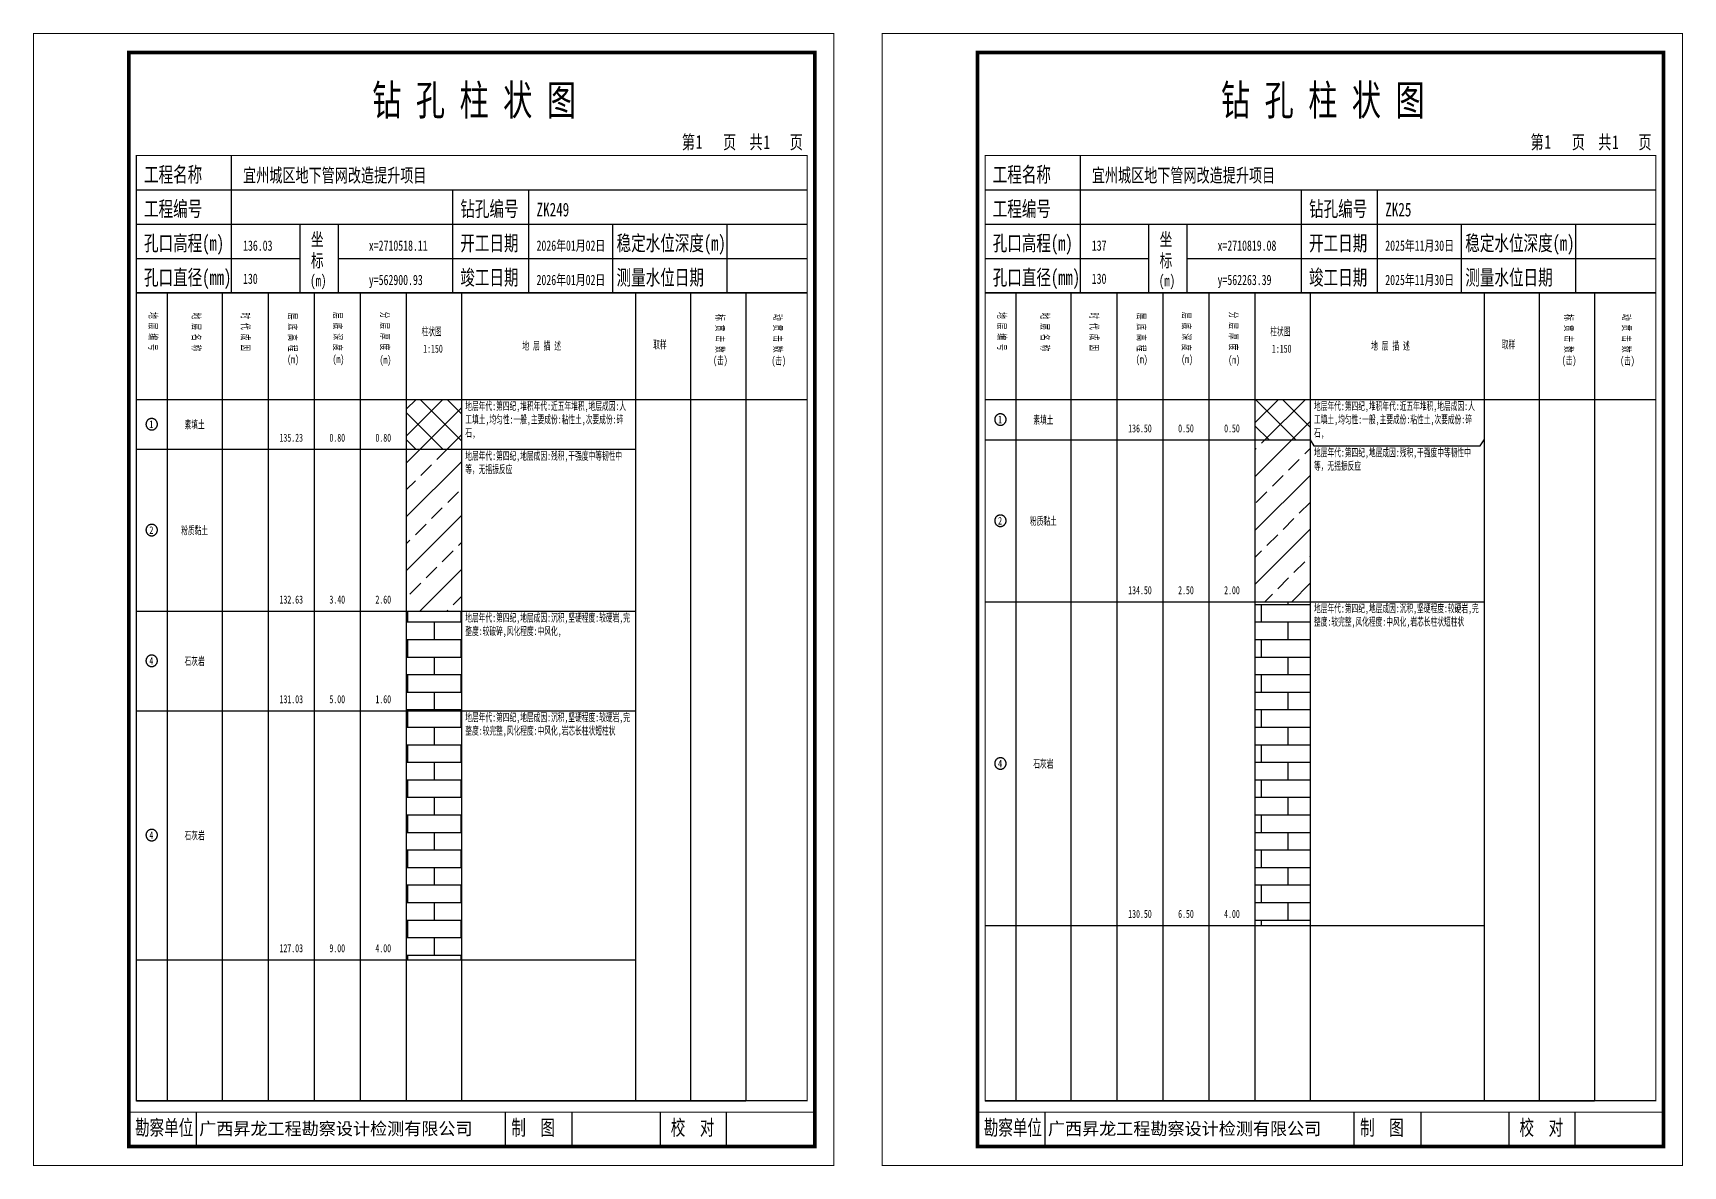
# Model space of a CAD drawing. Header units: millimetres. Extents: x 0 to 2711117, y 0 to 567555.
# Drawn here: x 53444.6 to 53877.6, y -0.1 to 297.1 of the extents above; entities that cross this region are included whole.
import ezdxf
from ezdxf.enums import TextEntityAlignment as Align

# ---------------------------------------------------------------- set-up
doc = ezdxf.new("R2010")
doc.units = ezdxf.units.MM
doc.layers.add('GICAD_POU_TEXTS', color=7, linetype='Continuous')
doc.layers.add('勘察点图例', color=7, linetype='Continuous')
doc.styles.add('HEAD_FONT', font='simfang.ttf', dxfattribs={"width": 0.6})
doc.styles.add('HEAD_FONT2', font='simfang.ttf', dxfattribs={"width": 0.6})
doc.styles.add('HT', font='simhei.ttf')
doc.styles.add('LZ_FONT', font='simfang.ttf', dxfattribs={"width": 0.7, "height": 8})
doc.styles.add('成果图图块', font='simfang.ttf', dxfattribs={"height": 2.5})
doc.styles.add('成果图表体', font='simfang.ttf', dxfattribs={"width": 0.6, "height": 2.1})
pattern_1 = [(45, (0, 0), (-3.5355339, 3.5355339), []), (135, (0, 0), (-3.5355339, -3.5355339), [])]
pattern_2 = [(45, (0, 0), (-7.0710678, 7.0710678), []), (45, (7.071, 0), (-7.0710678, 7.0710678), [4, -2])]
pattern_3 = [(0, (0, 0), (0, 4.6), []), (90, (0, 0), (-7, 4.6), [4.6, -4.6])]

# ---------------------------------------------------------------- blocks, each defined once
blk = doc.blocks.new('ZK249')
for p, q in [((52, 229), (52, 265)), ((27, 256), (203, 256)), ((110, 229), (110, 256)), ((130, 229), (130, 256)), ((27, 247), (203, 247)), ((70, 229), (70, 247)), ((80, 229), (80, 247)), ((152, 229), (152, 247)), ((182, 229), (182, 247)), ((27, 238), (70, 238)), ((80, 238), (203, 238)), ((27, 229), (35.05, 229)), ((35.05, 229), (35.05, 17)), ((35.05, 229), (49.53, 229)), ((49.53, 229), (49.53, 17)), ((49.53, 229), (61.6, 229)), ((61.6, 229), (61.6, 17)), ((61.6, 229), (73.68, 229)), ((73.68, 229), (73.68, 17)), ((73.68, 229), (85.75, 229)), ((85.75, 229), (85.75, 17)), ((85.75, 229), (97.82, 229)), ((97.82, 229), (97.82, 17)), ((97.82, 229), (112.3, 229)), ((112.3, 229), (112.3, 17)), ((112.3, 229), (157.93, 229)), ((157.93, 229), (157.93, 17)), ((157.93, 229), (172.42, 229)), ((172.42, 229), (172.42, 17)), ((172.42, 229), (186.9, 229)), ((186.9, 229), (186.9, 17)), ((186.9, 229), (203, 229)), ((27, 201), (203, 201)), ((27, 17), (35.05, 17)), ((35.05, 17), (49.53, 17)), ((42.74, 4.95), (42.74, 13.95)), ((42.74, 4.95), (42.74, 13.95)), ((49.53, 17), (61.6, 17)), ((61.6, 17), (73.68, 17)), ((73.68, 17), (85.75, 17)), ((85.75, 17), (97.82, 17)), ((97.82, 17), (112.3, 17)), ((112.3, 17), (157.93, 17)), ((123.83, 4.95), (123.83, 13.95)), ((141.38, 4.95), (141.38, 13.95)), ((157.93, 17), (172.42, 17)), ((164.48, 4.95), (164.48, 13.95)), ((172.42, 17), (186.9, 17)), ((181.84, 4.95), (181.84, 13.95)), ((181.84, 4.95), (181.84, 13.95))]:
    blk.add_line(p, q)
for points, const_width in [([(0, 0), (210, 0), (210, 297), (0, 297)], 0.25), ([(25, 5), (205, 5), (205, 292), (25, 292)], 1), ([(27, 265), (203, 265), (203, 17), (27, 17)], 0.3)]:
    blk.add_lwpolyline(points, close=True, dxfattribs=dict(const_width=const_width))
at = {"const_width": 0.3}
for points in [[(27, 229), (203, 229)], [(25, 14), (205, 14)]]:
    blk.add_lwpolyline(points, dxfattribs=at)
at = {"style": 'LZ_FONT', "width": 0.7}
for s, height, p in [('钻 孔 柱 状 图', 8, (88.9, 275.54)), ('第', 3.6, (170.12, 266.7)), ('1', 3.6, (173.78, 266.75)), ('页', 3.6, (180.96, 266.7)), ('共', 3.6, (187.88, 266.7)), ('1', 3.6, (191.54, 266.7)), ('页', 3.6, (198.44, 266.7)), ('工程名称', 4, (29, 258)), ('宜州城区地下管网改造提升项目', 3.6, (55, 258)), ('工程编号', 4, (29, 249)), ('钻孔编号', 4, (112, 249)), ('ZK249', 3.6, (132, 249)), ('孔口高程(m)', 4, (29, 240)), ('136.03', 2.7, (55, 240)), ('坐', 3.5, (72.79, 241.24)), ('x=2710518.11', 2.7, (88, 240)), ('开工日期', 4, (112, 240)), ('2026年01月02日', 2.7, (132, 240)), ('稳定水位深度(m)', 4, (153, 240)), ('标', 3.5, (72.79, 235.7)), ('孔口直径(mm)', 4, (29, 231)), ('130', 2.7, (54.98, 231.31)), ('(m) ', 3, (72.59, 230.65)), ('竣工日期', 4, (112, 231)), ('2026年01月02日', 2.7, (132, 231)), ('测量水位日期', 4, (153, 231)), ('y=562900.93', 2.7, (88, 231)), ('勘察单位', 4, (26.65, 7.95)), ('制  图', 4, (125.4, 7.95)), ('校  对', 4, (167.22, 7.95))]:
    blk.add_text(s, height=height, dxfattribs=at).set_placement(p)
at = {"style": 'HT'}
blk.add_text('广西昇龙工程勘察设计检测有限公司', height=3.2865, dxfattribs=at).set_placement((43.48, 8.02))
at = {"char_height": 2.1, "width": 22.806, "attachment_point": 1, "rotation": 270, "style": 'HEAD_FONT'}
for s, insert in [('地 层 编 号', (32.46, 223.92)), ('地 层 名 称', (43.79, 223.76)), ('时 代 成 因', (56.67, 223.83)), ('层 底 高 程', (69.07, 223.71)), ('层 底 深 度', (80.9, 223.91)), ('分 层 厚 度', (93.26, 224.01)), ('标 贯 击 数', (181.21, 223.37)), ('动 贯 击 数', (196.38, 223.43))]:
    blk.add_mtext(s, dxfattribs=dict(at, insert=insert))
at = {"char_height": 2.1, "attachment_point": 1}
for s, insert, width, style in [('柱状图', (101.82, 219.87), 7.855, 'HEAD_FONT2'), ('取样', (162.58, 216.44), 7.855, 'HEAD_FONT2'), ('(m)', (66.58, 212.56), 4.7944, 'HEAD_FONT'), ('(m)', (78.47, 212.61), 4.7944, 'HEAD_FONT'), ('(m)', (90.81, 212.43), 4.7944, 'HEAD_FONT'), ('1:150', (102.26, 215.36), 6.9223, 'HEAD_FONT2'), ('地 层 描 述', (128.29, 216.11), 22.0781, 'HEAD_FONT2'), ('(击)', (178.33, 212.31), 7.855, 'HEAD_FONT2'), ('(击)', (193.64, 212.22), 7.855, 'HEAD_FONT2')]:
    blk.add_mtext(s, dxfattribs=dict(at, insert=insert, width=width, style=style))
blk = doc.blocks.new('ZK249_0')
at = {"color": 7}
blk.add_polyline3d([(-1.5, 0.02, 0), (-1.5, -0.06, 0), (-1.49, -0.13, 0), (-1.48, -0.2, 0), (-1.47, -0.28, 0), (-1.46, -0.35, 0), (-1.44, -0.42, 0), (-1.41, -0.49, 0), (-1.39, -0.56, 0), (-1.36, -0.63, 0), (-1.32, -0.69, 0), (-1.29, -0.76, 0), (-1.25, -0.82, 0), (-1.2, -0.88, 0), (-1.16, -0.94, 0), (-1.11, -0.99, 0), (-1.06, -1.04, 0), (-1.01, -1.1, 0), (-0.95, -1.14, 0), (-0.89, -1.19, 0), (-0.83, -1.23, 0), (-0.77, -1.27, 0), (-0.71, -1.31, 0), (-0.64, -1.34, 0), (-0.57, -1.37, 0), (-0.51, -1.4, 0), (-0.44, -1.42, 0), (-0.36, -1.44, 0), (-0.29, -1.46, 0), (-0.22, -1.47, 0), (-0.15, -1.48, 0), (-0.07, -1.48, 0), (0, -1.48, 0), (0.07, -1.48, 0), (0.15, -1.48, 0), (0.22, -1.47, 0), (0.29, -1.46, 0), (0.36, -1.44, 0), (0.44, -1.42, 0), (0.51, -1.4, 0), (0.57, -1.37, 0), (0.64, -1.34, 0), (0.71, -1.31, 0), (0.77, -1.27, 0), (0.83, -1.23, 0), (0.89, -1.19, 0), (0.95, -1.14, 0), (1.01, -1.1, 0), (1.06, -1.04, 0), (1.11, -0.99, 0), (1.16, -0.94, 0), (1.2, -0.88, 0), (1.25, -0.82, 0), (1.29, -0.76, 0), (1.32, -0.69, 0), (1.36, -0.63, 0), (1.39, -0.56, 0), (1.41, -0.49, 0), (1.44, -0.42, 0), (1.46, -0.35, 0), (1.47, -0.28, 0), (1.48, -0.2, 0), (1.49, -0.13, 0), (1.5, -0.06, 0), (1.5, 0.02, 0), (1.5, 0.09, 0), (1.49, 0.16, 0), (1.48, 0.24, 0), (1.47, 0.31, 0), (1.46, 0.38, 0), (1.44, 0.45, 0), (1.41, 0.52, 0), (1.39, 0.59, 0), (1.36, 0.66, 0), (1.32, 0.72, 0), (1.29, 0.79, 0), (1.25, 0.85, 0), (1.2, 0.91, 0), (1.16, 0.97, 0), (1.11, 1.02, 0), (1.06, 1.08, 0), (1.01, 1.13, 0), (0.95, 1.18, 0), (0.89, 1.22, 0), (0.83, 1.26, 0), (0.77, 1.3, 0), (0.71, 1.34, 0), (0.64, 1.37, 0), (0.57, 1.4, 0), (0.51, 1.43, 0), (0.44, 1.45, 0), (0.36, 1.47, 0), (0.29, 1.49, 0), (0.22, 1.5, 0), (0.15, 1.51, 0), (0.07, 1.51, 0), (0, 1.52, 0), (-0.07, 1.51, 0), (-0.15, 1.51, 0), (-0.22, 1.5, 0), (-0.29, 1.49, 0), (-0.36, 1.47, 0), (-0.44, 1.45, 0), (-0.51, 1.43, 0), (-0.57, 1.4, 0), (-0.64, 1.37, 0), (-0.71, 1.34, 0), (-0.77, 1.3, 0), (-0.83, 1.26, 0), (-0.89, 1.22, 0), (-0.95, 1.18, 0), (-1.01, 1.13, 0), (-1.06, 1.08, 0), (-1.11, 1.02, 0), (-1.16, 0.97, 0), (-1.2, 0.91, 0), (-1.25, 0.85, 0), (-1.29, 0.79, 0), (-1.32, 0.72, 0), (-1.36, 0.66, 0), (-1.39, 0.59, 0), (-1.41, 0.52, 0), (-1.44, 0.45, 0), (-1.46, 0.38, 0), (-1.47, 0.31, 0), (-1.48, 0.24, 0), (-1.49, 0.16, 0), (-1.5, 0.09, 0), (-1.5, 0.02, 0)], dxfattribs=at)
at = {"layer": 'GICAD_POU_TEXTS', "color": 7, "style": '成果图图块', "width": 0.7}
blk.add_text('1', height=2, dxfattribs=at).set_placement((-0.09, -0.99), align=Align.CENTER)
blk = doc.blocks.new('ZK249_1')
at = {"color": 7}
blk.add_polyline3d([(-1.5, 0.02, 0), (-1.5, -0.06, 0), (-1.49, -0.13, 0), (-1.48, -0.2, 0), (-1.47, -0.28, 0), (-1.46, -0.35, 0), (-1.44, -0.42, 0), (-1.41, -0.49, 0), (-1.39, -0.56, 0), (-1.36, -0.63, 0), (-1.32, -0.69, 0), (-1.29, -0.76, 0), (-1.25, -0.82, 0), (-1.2, -0.88, 0), (-1.16, -0.94, 0), (-1.11, -0.99, 0), (-1.06, -1.04, 0), (-1.01, -1.1, 0), (-0.95, -1.14, 0), (-0.89, -1.19, 0), (-0.83, -1.23, 0), (-0.77, -1.27, 0), (-0.71, -1.31, 0), (-0.64, -1.34, 0), (-0.57, -1.37, 0), (-0.51, -1.4, 0), (-0.44, -1.42, 0), (-0.36, -1.44, 0), (-0.29, -1.46, 0), (-0.22, -1.47, 0), (-0.15, -1.48, 0), (-0.07, -1.48, 0), (0, -1.48, 0), (0.07, -1.48, 0), (0.15, -1.48, 0), (0.22, -1.47, 0), (0.29, -1.46, 0), (0.36, -1.44, 0), (0.44, -1.42, 0), (0.51, -1.4, 0), (0.57, -1.37, 0), (0.64, -1.34, 0), (0.71, -1.31, 0), (0.77, -1.27, 0), (0.83, -1.23, 0), (0.89, -1.19, 0), (0.95, -1.14, 0), (1.01, -1.1, 0), (1.06, -1.04, 0), (1.11, -0.99, 0), (1.16, -0.94, 0), (1.2, -0.88, 0), (1.25, -0.82, 0), (1.29, -0.76, 0), (1.32, -0.69, 0), (1.36, -0.63, 0), (1.39, -0.56, 0), (1.41, -0.49, 0), (1.44, -0.42, 0), (1.46, -0.35, 0), (1.47, -0.28, 0), (1.48, -0.2, 0), (1.49, -0.13, 0), (1.5, -0.06, 0), (1.5, 0.02, 0), (1.5, 0.09, 0), (1.49, 0.16, 0), (1.48, 0.24, 0), (1.47, 0.31, 0), (1.46, 0.38, 0), (1.44, 0.45, 0), (1.41, 0.52, 0), (1.39, 0.59, 0), (1.36, 0.66, 0), (1.32, 0.72, 0), (1.29, 0.79, 0), (1.25, 0.85, 0), (1.2, 0.91, 0), (1.16, 0.97, 0), (1.11, 1.02, 0), (1.06, 1.08, 0), (1.01, 1.13, 0), (0.95, 1.18, 0), (0.89, 1.22, 0), (0.83, 1.26, 0), (0.77, 1.3, 0), (0.71, 1.34, 0), (0.64, 1.37, 0), (0.57, 1.4, 0), (0.51, 1.43, 0), (0.44, 1.45, 0), (0.36, 1.47, 0), (0.29, 1.49, 0), (0.22, 1.5, 0), (0.15, 1.51, 0), (0.07, 1.51, 0), (0, 1.52, 0), (-0.07, 1.51, 0), (-0.15, 1.51, 0), (-0.22, 1.5, 0), (-0.29, 1.49, 0), (-0.36, 1.47, 0), (-0.44, 1.45, 0), (-0.51, 1.43, 0), (-0.57, 1.4, 0), (-0.64, 1.37, 0), (-0.71, 1.34, 0), (-0.77, 1.3, 0), (-0.83, 1.26, 0), (-0.89, 1.22, 0), (-0.95, 1.18, 0), (-1.01, 1.13, 0), (-1.06, 1.08, 0), (-1.11, 1.02, 0), (-1.16, 0.97, 0), (-1.2, 0.91, 0), (-1.25, 0.85, 0), (-1.29, 0.79, 0), (-1.32, 0.72, 0), (-1.36, 0.66, 0), (-1.39, 0.59, 0), (-1.41, 0.52, 0), (-1.44, 0.45, 0), (-1.46, 0.38, 0), (-1.47, 0.31, 0), (-1.48, 0.24, 0), (-1.49, 0.16, 0), (-1.5, 0.09, 0), (-1.5, 0.02, 0)], dxfattribs=at)
at = {"layer": 'GICAD_POU_TEXTS', "color": 7, "style": '成果图图块', "width": 0.7}
blk.add_text('2', height=2, dxfattribs=at).set_placement((-0.09, -0.99), align=Align.CENTER)
blk = doc.blocks.new('ZK249_2')
at = {"color": 7}
blk.add_polyline3d([(-1.5, 0.02, 0), (-1.5, -0.06, 0), (-1.49, -0.13, 0), (-1.48, -0.2, 0), (-1.47, -0.28, 0), (-1.46, -0.35, 0), (-1.44, -0.42, 0), (-1.41, -0.49, 0), (-1.39, -0.56, 0), (-1.36, -0.63, 0), (-1.32, -0.69, 0), (-1.29, -0.76, 0), (-1.25, -0.82, 0), (-1.2, -0.88, 0), (-1.16, -0.94, 0), (-1.11, -0.99, 0), (-1.06, -1.04, 0), (-1.01, -1.1, 0), (-0.95, -1.14, 0), (-0.89, -1.19, 0), (-0.83, -1.23, 0), (-0.77, -1.27, 0), (-0.71, -1.31, 0), (-0.64, -1.34, 0), (-0.57, -1.37, 0), (-0.51, -1.4, 0), (-0.44, -1.42, 0), (-0.36, -1.44, 0), (-0.29, -1.46, 0), (-0.22, -1.47, 0), (-0.15, -1.48, 0), (-0.07, -1.48, 0), (0, -1.48, 0), (0.07, -1.48, 0), (0.15, -1.48, 0), (0.22, -1.47, 0), (0.29, -1.46, 0), (0.36, -1.44, 0), (0.44, -1.42, 0), (0.51, -1.4, 0), (0.57, -1.37, 0), (0.64, -1.34, 0), (0.71, -1.31, 0), (0.77, -1.27, 0), (0.83, -1.23, 0), (0.89, -1.19, 0), (0.95, -1.14, 0), (1.01, -1.1, 0), (1.06, -1.04, 0), (1.11, -0.99, 0), (1.16, -0.94, 0), (1.2, -0.88, 0), (1.25, -0.82, 0), (1.29, -0.76, 0), (1.32, -0.69, 0), (1.36, -0.63, 0), (1.39, -0.56, 0), (1.41, -0.49, 0), (1.44, -0.42, 0), (1.46, -0.35, 0), (1.47, -0.28, 0), (1.48, -0.2, 0), (1.49, -0.13, 0), (1.5, -0.06, 0), (1.5, 0.02, 0), (1.5, 0.09, 0), (1.49, 0.16, 0), (1.48, 0.24, 0), (1.47, 0.31, 0), (1.46, 0.38, 0), (1.44, 0.45, 0), (1.41, 0.52, 0), (1.39, 0.59, 0), (1.36, 0.66, 0), (1.32, 0.72, 0), (1.29, 0.79, 0), (1.25, 0.85, 0), (1.2, 0.91, 0), (1.16, 0.97, 0), (1.11, 1.02, 0), (1.06, 1.08, 0), (1.01, 1.13, 0), (0.95, 1.18, 0), (0.89, 1.22, 0), (0.83, 1.26, 0), (0.77, 1.3, 0), (0.71, 1.34, 0), (0.64, 1.37, 0), (0.57, 1.4, 0), (0.51, 1.43, 0), (0.44, 1.45, 0), (0.36, 1.47, 0), (0.29, 1.49, 0), (0.22, 1.5, 0), (0.15, 1.51, 0), (0.07, 1.51, 0), (0, 1.52, 0), (-0.07, 1.51, 0), (-0.15, 1.51, 0), (-0.22, 1.5, 0), (-0.29, 1.49, 0), (-0.36, 1.47, 0), (-0.44, 1.45, 0), (-0.51, 1.43, 0), (-0.57, 1.4, 0), (-0.64, 1.37, 0), (-0.71, 1.34, 0), (-0.77, 1.3, 0), (-0.83, 1.26, 0), (-0.89, 1.22, 0), (-0.95, 1.18, 0), (-1.01, 1.13, 0), (-1.06, 1.08, 0), (-1.11, 1.02, 0), (-1.16, 0.97, 0), (-1.2, 0.91, 0), (-1.25, 0.85, 0), (-1.29, 0.79, 0), (-1.32, 0.72, 0), (-1.36, 0.66, 0), (-1.39, 0.59, 0), (-1.41, 0.52, 0), (-1.44, 0.45, 0), (-1.46, 0.38, 0), (-1.47, 0.31, 0), (-1.48, 0.24, 0), (-1.49, 0.16, 0), (-1.5, 0.09, 0), (-1.5, 0.02, 0)], dxfattribs=at)
at = {"layer": 'GICAD_POU_TEXTS', "color": 7, "style": '成果图图块', "width": 0.7}
blk.add_text('4', height=2, dxfattribs=at).set_placement((-0.09, -0.99), align=Align.CENTER)
blk = doc.blocks.new('ZK249_3')
at = {"color": 7}
blk.add_polyline3d([(-1.5, 0.02, 0), (-1.5, -0.06, 0), (-1.49, -0.13, 0), (-1.48, -0.2, 0), (-1.47, -0.28, 0), (-1.46, -0.35, 0), (-1.44, -0.42, 0), (-1.41, -0.49, 0), (-1.39, -0.56, 0), (-1.36, -0.63, 0), (-1.32, -0.69, 0), (-1.29, -0.76, 0), (-1.25, -0.82, 0), (-1.2, -0.88, 0), (-1.16, -0.94, 0), (-1.11, -0.99, 0), (-1.06, -1.04, 0), (-1.01, -1.1, 0), (-0.95, -1.14, 0), (-0.89, -1.19, 0), (-0.83, -1.23, 0), (-0.77, -1.27, 0), (-0.71, -1.31, 0), (-0.64, -1.34, 0), (-0.57, -1.37, 0), (-0.51, -1.4, 0), (-0.44, -1.42, 0), (-0.36, -1.44, 0), (-0.29, -1.46, 0), (-0.22, -1.47, 0), (-0.15, -1.48, 0), (-0.07, -1.48, 0), (0, -1.48, 0), (0.07, -1.48, 0), (0.15, -1.48, 0), (0.22, -1.47, 0), (0.29, -1.46, 0), (0.36, -1.44, 0), (0.44, -1.42, 0), (0.51, -1.4, 0), (0.57, -1.37, 0), (0.64, -1.34, 0), (0.71, -1.31, 0), (0.77, -1.27, 0), (0.83, -1.23, 0), (0.89, -1.19, 0), (0.95, -1.14, 0), (1.01, -1.1, 0), (1.06, -1.04, 0), (1.11, -0.99, 0), (1.16, -0.94, 0), (1.2, -0.88, 0), (1.25, -0.82, 0), (1.29, -0.76, 0), (1.32, -0.69, 0), (1.36, -0.63, 0), (1.39, -0.56, 0), (1.41, -0.49, 0), (1.44, -0.42, 0), (1.46, -0.35, 0), (1.47, -0.28, 0), (1.48, -0.2, 0), (1.49, -0.13, 0), (1.5, -0.06, 0), (1.5, 0.02, 0), (1.5, 0.09, 0), (1.49, 0.16, 0), (1.48, 0.24, 0), (1.47, 0.31, 0), (1.46, 0.38, 0), (1.44, 0.45, 0), (1.41, 0.52, 0), (1.39, 0.59, 0), (1.36, 0.66, 0), (1.32, 0.72, 0), (1.29, 0.79, 0), (1.25, 0.85, 0), (1.2, 0.91, 0), (1.16, 0.97, 0), (1.11, 1.02, 0), (1.06, 1.08, 0), (1.01, 1.13, 0), (0.95, 1.18, 0), (0.89, 1.22, 0), (0.83, 1.26, 0), (0.77, 1.3, 0), (0.71, 1.34, 0), (0.64, 1.37, 0), (0.57, 1.4, 0), (0.51, 1.43, 0), (0.44, 1.45, 0), (0.36, 1.47, 0), (0.29, 1.49, 0), (0.22, 1.5, 0), (0.15, 1.51, 0), (0.07, 1.51, 0), (0, 1.52, 0), (-0.07, 1.51, 0), (-0.15, 1.51, 0), (-0.22, 1.5, 0), (-0.29, 1.49, 0), (-0.36, 1.47, 0), (-0.44, 1.45, 0), (-0.51, 1.43, 0), (-0.57, 1.4, 0), (-0.64, 1.37, 0), (-0.71, 1.34, 0), (-0.77, 1.3, 0), (-0.83, 1.26, 0), (-0.89, 1.22, 0), (-0.95, 1.18, 0), (-1.01, 1.13, 0), (-1.06, 1.08, 0), (-1.11, 1.02, 0), (-1.16, 0.97, 0), (-1.2, 0.91, 0), (-1.25, 0.85, 0), (-1.29, 0.79, 0), (-1.32, 0.72, 0), (-1.36, 0.66, 0), (-1.39, 0.59, 0), (-1.41, 0.52, 0), (-1.44, 0.45, 0), (-1.46, 0.38, 0), (-1.47, 0.31, 0), (-1.48, 0.24, 0), (-1.49, 0.16, 0), (-1.5, 0.09, 0), (-1.5, 0.02, 0)], dxfattribs=at)
at = {"layer": 'GICAD_POU_TEXTS', "color": 7, "style": '成果图图块', "width": 0.7}
blk.add_text('4', height=2, dxfattribs=at).set_placement((-0.09, -0.99), align=Align.CENTER)
blk = doc.blocks.new('ZK25')
for p, q in [((52, 229), (52, 265)), ((27, 256), (203, 256)), ((110, 229), (110, 256)), ((130, 229), (130, 256)), ((27, 247), (203, 247)), ((70, 229), (70, 247)), ((80, 229), (80, 247)), ((152, 229), (152, 247)), ((182, 229), (182, 247)), ((27, 238), (70, 238)), ((80, 238), (203, 238)), ((27, 229), (35.05, 229)), ((35.05, 229), (35.05, 17)), ((35.05, 229), (49.53, 229)), ((49.53, 229), (49.53, 17)), ((49.53, 229), (61.6, 229)), ((61.6, 229), (61.6, 17)), ((61.6, 229), (73.68, 229)), ((73.68, 229), (73.68, 17)), ((73.68, 229), (85.75, 229)), ((85.75, 229), (85.75, 17)), ((85.75, 229), (97.82, 229)), ((97.82, 229), (97.82, 17)), ((97.82, 229), (112.3, 229)), ((112.3, 229), (112.3, 17)), ((112.3, 229), (157.93, 229)), ((157.93, 229), (157.93, 17)), ((157.93, 229), (172.42, 229)), ((172.42, 229), (172.42, 17)), ((172.42, 229), (186.9, 229)), ((186.9, 229), (186.9, 17)), ((186.9, 229), (203, 229)), ((27, 201), (203, 201)), ((27, 17), (35.05, 17)), ((35.05, 17), (49.53, 17)), ((42.74, 4.95), (42.74, 13.95)), ((42.74, 4.95), (42.74, 13.95)), ((49.53, 17), (61.6, 17)), ((61.6, 17), (73.68, 17)), ((73.68, 17), (85.75, 17)), ((85.75, 17), (97.82, 17)), ((97.82, 17), (112.3, 17)), ((112.3, 17), (157.93, 17)), ((123.83, 4.95), (123.83, 13.95)), ((141.38, 4.95), (141.38, 13.95)), ((157.93, 17), (172.42, 17)), ((164.48, 4.95), (164.48, 13.95)), ((172.42, 17), (186.9, 17)), ((181.84, 4.95), (181.84, 13.95)), ((181.84, 4.95), (181.84, 13.95))]:
    blk.add_line(p, q)
for points, const_width in [([(0, 0), (210, 0), (210, 297), (0, 297)], 0.25), ([(25, 5), (205, 5), (205, 292), (25, 292)], 1), ([(27, 265), (203, 265), (203, 17), (27, 17)], 0.3)]:
    blk.add_lwpolyline(points, close=True, dxfattribs=dict(const_width=const_width))
at = {"const_width": 0.3}
for points in [[(27, 229), (203, 229)], [(25, 14), (205, 14)]]:
    blk.add_lwpolyline(points, dxfattribs=at)
at = {"style": 'LZ_FONT', "width": 0.7}
for s, height, p in [('钻 孔 柱 状 图', 8, (88.9, 275.54)), ('第', 3.6, (170.12, 266.7)), ('1', 3.6, (173.78, 266.75)), ('页', 3.6, (180.96, 266.7)), ('共', 3.6, (187.88, 266.7)), ('1', 3.6, (191.54, 266.7)), ('页', 3.6, (198.44, 266.7)), ('工程名称', 4, (29, 258)), ('宜州城区地下管网改造提升项目', 3.6, (55, 258)), ('工程编号', 4, (29, 249)), ('钻孔编号', 4, (112, 249)), ('ZK25', 3.6, (132, 249)), ('孔口高程(m)', 4, (29, 240)), ('137', 2.7, (55, 240)), ('坐', 3.5, (72.79, 241.24)), ('x=2710819.08', 2.7, (88, 240)), ('开工日期', 4, (112, 240)), ('2025年11月30日', 2.7, (132, 240)), ('稳定水位深度(m)', 4, (153, 240)), ('标', 3.5, (72.79, 235.7)), ('孔口直径(mm)', 4, (29, 231)), ('130', 2.7, (54.98, 231.31)), ('(m) ', 3, (72.59, 230.65)), ('竣工日期', 4, (112, 231)), ('2025年11月30日', 2.7, (132, 231)), ('测量水位日期', 4, (153, 231)), ('y=562263.39', 2.7, (88, 231)), ('勘察单位', 4, (26.65, 7.95)), ('制  图', 4, (125.4, 7.95)), ('校  对', 4, (167.22, 7.95))]:
    blk.add_text(s, height=height, dxfattribs=at).set_placement(p)
at = {"style": 'HT'}
blk.add_text('广西昇龙工程勘察设计检测有限公司', height=3.2865, dxfattribs=at).set_placement((43.48, 8.02))
at = {"char_height": 2.1, "width": 22.806, "attachment_point": 1, "rotation": 270, "style": 'HEAD_FONT'}
for s, insert in [('地 层 编 号', (32.46, 223.92)), ('地 层 名 称', (43.79, 223.76)), ('时 代 成 因', (56.67, 223.83)), ('层 底 高 程', (69.07, 223.71)), ('层 底 深 度', (80.9, 223.91)), ('分 层 厚 度', (93.26, 224.01)), ('标 贯 击 数', (181.21, 223.37)), ('动 贯 击 数', (196.38, 223.43))]:
    blk.add_mtext(s, dxfattribs=dict(at, insert=insert))
at = {"char_height": 2.1, "attachment_point": 1}
for s, insert, width, style in [('柱状图', (101.82, 219.87), 7.855, 'HEAD_FONT2'), ('取样', (162.58, 216.44), 7.855, 'HEAD_FONT2'), ('(m)', (66.58, 212.56), 4.7944, 'HEAD_FONT'), ('(m)', (78.47, 212.61), 4.7944, 'HEAD_FONT'), ('(m)', (90.81, 212.43), 4.7944, 'HEAD_FONT'), ('1:150', (102.26, 215.36), 6.9223, 'HEAD_FONT2'), ('地 层 描 述', (128.29, 216.11), 22.0781, 'HEAD_FONT2'), ('(击)', (178.33, 212.31), 7.855, 'HEAD_FONT2'), ('(击)', (193.64, 212.22), 7.855, 'HEAD_FONT2')]:
    blk.add_mtext(s, dxfattribs=dict(at, insert=insert, width=width, style=style))
blk = doc.blocks.new('ZK25_0')
at = {"color": 7}
blk.add_polyline3d([(-1.5, 0.02, 0), (-1.5, -0.06, 0), (-1.49, -0.13, 0), (-1.48, -0.2, 0), (-1.47, -0.28, 0), (-1.46, -0.35, 0), (-1.44, -0.42, 0), (-1.41, -0.49, 0), (-1.39, -0.56, 0), (-1.36, -0.63, 0), (-1.32, -0.69, 0), (-1.29, -0.76, 0), (-1.25, -0.82, 0), (-1.2, -0.88, 0), (-1.16, -0.94, 0), (-1.11, -0.99, 0), (-1.06, -1.04, 0), (-1.01, -1.1, 0), (-0.95, -1.14, 0), (-0.89, -1.19, 0), (-0.83, -1.23, 0), (-0.77, -1.27, 0), (-0.71, -1.31, 0), (-0.64, -1.34, 0), (-0.57, -1.37, 0), (-0.51, -1.4, 0), (-0.44, -1.42, 0), (-0.36, -1.44, 0), (-0.29, -1.46, 0), (-0.22, -1.47, 0), (-0.15, -1.48, 0), (-0.07, -1.48, 0), (0, -1.48, 0), (0.07, -1.48, 0), (0.15, -1.48, 0), (0.22, -1.47, 0), (0.29, -1.46, 0), (0.36, -1.44, 0), (0.44, -1.42, 0), (0.51, -1.4, 0), (0.57, -1.37, 0), (0.64, -1.34, 0), (0.71, -1.31, 0), (0.77, -1.27, 0), (0.83, -1.23, 0), (0.89, -1.19, 0), (0.95, -1.14, 0), (1.01, -1.1, 0), (1.06, -1.04, 0), (1.11, -0.99, 0), (1.16, -0.94, 0), (1.2, -0.88, 0), (1.25, -0.82, 0), (1.29, -0.76, 0), (1.32, -0.69, 0), (1.36, -0.63, 0), (1.39, -0.56, 0), (1.41, -0.49, 0), (1.44, -0.42, 0), (1.46, -0.35, 0), (1.47, -0.28, 0), (1.48, -0.2, 0), (1.49, -0.13, 0), (1.5, -0.06, 0), (1.5, 0.02, 0), (1.5, 0.09, 0), (1.49, 0.16, 0), (1.48, 0.24, 0), (1.47, 0.31, 0), (1.46, 0.38, 0), (1.44, 0.45, 0), (1.41, 0.52, 0), (1.39, 0.59, 0), (1.36, 0.66, 0), (1.32, 0.72, 0), (1.29, 0.79, 0), (1.25, 0.85, 0), (1.2, 0.91, 0), (1.16, 0.97, 0), (1.11, 1.02, 0), (1.06, 1.08, 0), (1.01, 1.13, 0), (0.95, 1.18, 0), (0.89, 1.22, 0), (0.83, 1.26, 0), (0.77, 1.3, 0), (0.71, 1.34, 0), (0.64, 1.37, 0), (0.57, 1.4, 0), (0.51, 1.43, 0), (0.44, 1.45, 0), (0.36, 1.47, 0), (0.29, 1.49, 0), (0.22, 1.5, 0), (0.15, 1.51, 0), (0.07, 1.51, 0), (0, 1.52, 0), (-0.07, 1.51, 0), (-0.15, 1.51, 0), (-0.22, 1.5, 0), (-0.29, 1.49, 0), (-0.36, 1.47, 0), (-0.44, 1.45, 0), (-0.51, 1.43, 0), (-0.57, 1.4, 0), (-0.64, 1.37, 0), (-0.71, 1.34, 0), (-0.77, 1.3, 0), (-0.83, 1.26, 0), (-0.89, 1.22, 0), (-0.95, 1.18, 0), (-1.01, 1.13, 0), (-1.06, 1.08, 0), (-1.11, 1.02, 0), (-1.16, 0.97, 0), (-1.2, 0.91, 0), (-1.25, 0.85, 0), (-1.29, 0.79, 0), (-1.32, 0.72, 0), (-1.36, 0.66, 0), (-1.39, 0.59, 0), (-1.41, 0.52, 0), (-1.44, 0.45, 0), (-1.46, 0.38, 0), (-1.47, 0.31, 0), (-1.48, 0.24, 0), (-1.49, 0.16, 0), (-1.5, 0.09, 0), (-1.5, 0.02, 0)], dxfattribs=at)
at = {"layer": 'GICAD_POU_TEXTS', "color": 7, "style": '成果图图块', "width": 0.7}
blk.add_text('1', height=2, dxfattribs=at).set_placement((-0.09, -0.99), align=Align.CENTER)
blk = doc.blocks.new('ZK25_1')
at = {"color": 7}
blk.add_polyline3d([(-1.5, 0.02, 0), (-1.5, -0.06, 0), (-1.49, -0.13, 0), (-1.48, -0.2, 0), (-1.47, -0.28, 0), (-1.46, -0.35, 0), (-1.44, -0.42, 0), (-1.41, -0.49, 0), (-1.39, -0.56, 0), (-1.36, -0.63, 0), (-1.32, -0.69, 0), (-1.29, -0.76, 0), (-1.25, -0.82, 0), (-1.2, -0.88, 0), (-1.16, -0.94, 0), (-1.11, -0.99, 0), (-1.06, -1.04, 0), (-1.01, -1.1, 0), (-0.95, -1.14, 0), (-0.89, -1.19, 0), (-0.83, -1.23, 0), (-0.77, -1.27, 0), (-0.71, -1.31, 0), (-0.64, -1.34, 0), (-0.57, -1.37, 0), (-0.51, -1.4, 0), (-0.44, -1.42, 0), (-0.36, -1.44, 0), (-0.29, -1.46, 0), (-0.22, -1.47, 0), (-0.15, -1.48, 0), (-0.07, -1.48, 0), (0, -1.48, 0), (0.07, -1.48, 0), (0.15, -1.48, 0), (0.22, -1.47, 0), (0.29, -1.46, 0), (0.36, -1.44, 0), (0.44, -1.42, 0), (0.51, -1.4, 0), (0.57, -1.37, 0), (0.64, -1.34, 0), (0.71, -1.31, 0), (0.77, -1.27, 0), (0.83, -1.23, 0), (0.89, -1.19, 0), (0.95, -1.14, 0), (1.01, -1.1, 0), (1.06, -1.04, 0), (1.11, -0.99, 0), (1.16, -0.94, 0), (1.2, -0.88, 0), (1.25, -0.82, 0), (1.29, -0.76, 0), (1.32, -0.69, 0), (1.36, -0.63, 0), (1.39, -0.56, 0), (1.41, -0.49, 0), (1.44, -0.42, 0), (1.46, -0.35, 0), (1.47, -0.28, 0), (1.48, -0.2, 0), (1.49, -0.13, 0), (1.5, -0.06, 0), (1.5, 0.02, 0), (1.5, 0.09, 0), (1.49, 0.16, 0), (1.48, 0.24, 0), (1.47, 0.31, 0), (1.46, 0.38, 0), (1.44, 0.45, 0), (1.41, 0.52, 0), (1.39, 0.59, 0), (1.36, 0.66, 0), (1.32, 0.72, 0), (1.29, 0.79, 0), (1.25, 0.85, 0), (1.2, 0.91, 0), (1.16, 0.97, 0), (1.11, 1.02, 0), (1.06, 1.08, 0), (1.01, 1.13, 0), (0.95, 1.18, 0), (0.89, 1.22, 0), (0.83, 1.26, 0), (0.77, 1.3, 0), (0.71, 1.34, 0), (0.64, 1.37, 0), (0.57, 1.4, 0), (0.51, 1.43, 0), (0.44, 1.45, 0), (0.36, 1.47, 0), (0.29, 1.49, 0), (0.22, 1.5, 0), (0.15, 1.51, 0), (0.07, 1.51, 0), (0, 1.52, 0), (-0.07, 1.51, 0), (-0.15, 1.51, 0), (-0.22, 1.5, 0), (-0.29, 1.49, 0), (-0.36, 1.47, 0), (-0.44, 1.45, 0), (-0.51, 1.43, 0), (-0.57, 1.4, 0), (-0.64, 1.37, 0), (-0.71, 1.34, 0), (-0.77, 1.3, 0), (-0.83, 1.26, 0), (-0.89, 1.22, 0), (-0.95, 1.18, 0), (-1.01, 1.13, 0), (-1.06, 1.08, 0), (-1.11, 1.02, 0), (-1.16, 0.97, 0), (-1.2, 0.91, 0), (-1.25, 0.85, 0), (-1.29, 0.79, 0), (-1.32, 0.72, 0), (-1.36, 0.66, 0), (-1.39, 0.59, 0), (-1.41, 0.52, 0), (-1.44, 0.45, 0), (-1.46, 0.38, 0), (-1.47, 0.31, 0), (-1.48, 0.24, 0), (-1.49, 0.16, 0), (-1.5, 0.09, 0), (-1.5, 0.02, 0)], dxfattribs=at)
at = {"layer": 'GICAD_POU_TEXTS', "color": 7, "style": '成果图图块', "width": 0.7}
blk.add_text('2', height=2, dxfattribs=at).set_placement((-0.09, -0.99), align=Align.CENTER)
blk = doc.blocks.new('ZK25_2')
at = {"color": 7}
blk.add_polyline3d([(-1.5, 0.02, 0), (-1.5, -0.06, 0), (-1.49, -0.13, 0), (-1.48, -0.2, 0), (-1.47, -0.28, 0), (-1.46, -0.35, 0), (-1.44, -0.42, 0), (-1.41, -0.49, 0), (-1.39, -0.56, 0), (-1.36, -0.63, 0), (-1.32, -0.69, 0), (-1.29, -0.76, 0), (-1.25, -0.82, 0), (-1.2, -0.88, 0), (-1.16, -0.94, 0), (-1.11, -0.99, 0), (-1.06, -1.04, 0), (-1.01, -1.1, 0), (-0.95, -1.14, 0), (-0.89, -1.19, 0), (-0.83, -1.23, 0), (-0.77, -1.27, 0), (-0.71, -1.31, 0), (-0.64, -1.34, 0), (-0.57, -1.37, 0), (-0.51, -1.4, 0), (-0.44, -1.42, 0), (-0.36, -1.44, 0), (-0.29, -1.46, 0), (-0.22, -1.47, 0), (-0.15, -1.48, 0), (-0.07, -1.48, 0), (0, -1.48, 0), (0.07, -1.48, 0), (0.15, -1.48, 0), (0.22, -1.47, 0), (0.29, -1.46, 0), (0.36, -1.44, 0), (0.44, -1.42, 0), (0.51, -1.4, 0), (0.57, -1.37, 0), (0.64, -1.34, 0), (0.71, -1.31, 0), (0.77, -1.27, 0), (0.83, -1.23, 0), (0.89, -1.19, 0), (0.95, -1.14, 0), (1.01, -1.1, 0), (1.06, -1.04, 0), (1.11, -0.99, 0), (1.16, -0.94, 0), (1.2, -0.88, 0), (1.25, -0.82, 0), (1.29, -0.76, 0), (1.32, -0.69, 0), (1.36, -0.63, 0), (1.39, -0.56, 0), (1.41, -0.49, 0), (1.44, -0.42, 0), (1.46, -0.35, 0), (1.47, -0.28, 0), (1.48, -0.2, 0), (1.49, -0.13, 0), (1.5, -0.06, 0), (1.5, 0.02, 0), (1.5, 0.09, 0), (1.49, 0.16, 0), (1.48, 0.24, 0), (1.47, 0.31, 0), (1.46, 0.38, 0), (1.44, 0.45, 0), (1.41, 0.52, 0), (1.39, 0.59, 0), (1.36, 0.66, 0), (1.32, 0.72, 0), (1.29, 0.79, 0), (1.25, 0.85, 0), (1.2, 0.91, 0), (1.16, 0.97, 0), (1.11, 1.02, 0), (1.06, 1.08, 0), (1.01, 1.13, 0), (0.95, 1.18, 0), (0.89, 1.22, 0), (0.83, 1.26, 0), (0.77, 1.3, 0), (0.71, 1.34, 0), (0.64, 1.37, 0), (0.57, 1.4, 0), (0.51, 1.43, 0), (0.44, 1.45, 0), (0.36, 1.47, 0), (0.29, 1.49, 0), (0.22, 1.5, 0), (0.15, 1.51, 0), (0.07, 1.51, 0), (0, 1.52, 0), (-0.07, 1.51, 0), (-0.15, 1.51, 0), (-0.22, 1.5, 0), (-0.29, 1.49, 0), (-0.36, 1.47, 0), (-0.44, 1.45, 0), (-0.51, 1.43, 0), (-0.57, 1.4, 0), (-0.64, 1.37, 0), (-0.71, 1.34, 0), (-0.77, 1.3, 0), (-0.83, 1.26, 0), (-0.89, 1.22, 0), (-0.95, 1.18, 0), (-1.01, 1.13, 0), (-1.06, 1.08, 0), (-1.11, 1.02, 0), (-1.16, 0.97, 0), (-1.2, 0.91, 0), (-1.25, 0.85, 0), (-1.29, 0.79, 0), (-1.32, 0.72, 0), (-1.36, 0.66, 0), (-1.39, 0.59, 0), (-1.41, 0.52, 0), (-1.44, 0.45, 0), (-1.46, 0.38, 0), (-1.47, 0.31, 0), (-1.48, 0.24, 0), (-1.49, 0.16, 0), (-1.5, 0.09, 0), (-1.5, 0.02, 0)], dxfattribs=at)
at = {"layer": 'GICAD_POU_TEXTS', "color": 7, "style": '成果图图块', "width": 0.7}
blk.add_text('4', height=2, dxfattribs=at).set_placement((-0.09, -0.99), align=Align.CENTER)

msp = doc.modelspace()

# ---------------------------------------------------------------- hatches: boundary and pattern name
at = {"layer": '勘察点图例'}
h = msp.add_hatch(dxfattribs=at)
h.set_pattern_fill('GKSTT', color=256, scale=0.5, style=0, pattern_type=2)
h.set_pattern_definition(pattern_1)
h.paths.add_polyline_path([(53542.58, 187.93), (53557.06, 187.93), (53557.06, 201), (53542.58, 201)])
h = msp.add_hatch(dxfattribs=at)
h.set_pattern_fill('GKSTT', color=256, scale=0.5, style=0, pattern_type=2)
h.set_pattern_definition(pattern_1)
h.paths.add_polyline_path([(53765.26, 190.38), (53779.75, 190.38), (53779.75, 201), (53765.26, 201)])
h = msp.add_hatch(dxfattribs=at)
h.set_pattern_fill('GKFZNT', color=256, scale=0.5, style=0, pattern_type=2)
h.set_pattern_definition(pattern_2)
h.paths.add_polyline_path([(53542.58, 145.47), (53557.06, 145.47), (53557.06, 187.93), (53542.58, 187.93)])
h = msp.add_hatch(dxfattribs=at)
h.set_pattern_fill('GKFZNT', color=256, scale=0.5, style=0, pattern_type=2)
h.set_pattern_definition(pattern_2)
h.paths.add_polyline_path([(53765.26, 147.92), (53779.75, 147.92), (53779.75, 190.38), (53765.26, 190.38)])
h = msp.add_hatch(dxfattribs=at)
h.set_pattern_fill('GKSHY', color=256, scale=0.5, style=0, pattern_type=2)
h.set_pattern_definition(pattern_3)
h.paths.add_polyline_path([(53765.26, 63), (53779.75, 63), (53779.75, 147.92), (53765.26, 147.92)])
h = msp.add_hatch(dxfattribs=at)
h.set_pattern_fill('GKSHY', color=256, scale=0.5, style=0, pattern_type=2)
h.set_pattern_definition(pattern_3)
h.paths.add_polyline_path([(53542.58, 119.33), (53557.06, 119.33), (53557.06, 145.47), (53542.58, 145.47)])
h = msp.add_hatch(dxfattribs=at)
h.set_pattern_fill('GKSHY', color=256, scale=0.5, style=0, pattern_type=2)
h.set_pattern_definition(pattern_3)
h.paths.add_polyline_path([(53542.58, 54), (53557.06, 54), (53557.06, 119.33), (53542.58, 119.33)])

# ---------------------------------------------------------------- linework, layer by layer
for p, q in [((53471.76, 187.93), (53557.06, 187.93)), ((53557.06, 187.93), (53602.69, 187.93)), ((53694.45, 190.38), (53779.75, 190.38)), ((53779.75, 190.38), (53780.75, 188.81)), ((53780.75, 188.81), (53824.38, 188.81)), ((53824.38, 188.81), (53825.38, 190.38)), ((53694.45, 147.92), (53779.75, 147.92)), ((53779.75, 147.92), (53825.38, 147.92)), ((53471.76, 145.47), (53557.06, 145.47)), ((53557.06, 145.47), (53602.69, 145.47)), ((53471.76, 119.33), (53557.06, 119.33)), ((53557.06, 119.33), (53602.69, 119.33)), ((53694.45, 63), (53779.75, 63)), ((53779.75, 63), (53825.38, 63)), ((53471.76, 54), (53557.06, 54)), ((53557.06, 54), (53602.69, 54))]:
    msp.add_line(p, q, dxfattribs=at)

# ---------------------------------------------------------------- block references
for name, p in [('ZK249', (53444.76, 0)), ('ZK25', (53667.45, 0)), ('ZK249_0', (53475.78, 194.47)), ('ZK25_0', (53698.47, 195.69)), ('ZK25_1', (53698.47, 169.15)), ('ZK249_1', (53475.78, 166.7)), ('ZK249_2', (53475.78, 132.4)), ('ZK25_2', (53698.47, 105.46)), ('ZK249_3', (53475.78, 86.67))]:
    msp.add_blockref(name, p, dxfattribs=at)

# ---------------------------------------------------------------- texts
at = {"layer": '勘察点图例', "style": '成果图表体', "width": 0.6}
for s, p in [('素填土', (53487.05, 194.47)), ('素填土', (53709.74, 195.69)), ('135.23', (53512.4, 190.93)), ('0.80', (53524.47, 190.93)), ('0.80', (53536.54, 190.93)), ('136.50', (53735.09, 193.38)), ('0.50', (53747.16, 193.38)), ('0.50', (53759.23, 193.38)), ('粉质黏土', (53709.74, 169.15)), ('粉质黏土', (53487.05, 166.7)), ('134.50', (53735.09, 150.92)), ('2.50', (53747.16, 150.92)), ('2.00', (53759.23, 150.92)), ('132.63', (53512.4, 148.47)), ('3.40', (53524.47, 148.47)), ('2.60', (53536.54, 148.47)), ('石灰岩', (53487.05, 132.4)), ('131.03', (53512.4, 122.33)), ('5.00', (53524.47, 122.33)), ('1.60', (53536.54, 122.33)), ('石灰岩', (53709.74, 105.46)), ('石灰岩', (53487.05, 86.67)), ('130.50', (53735.09, 66)), ('6.50', (53747.16, 66)), ('4.00', (53759.23, 66)), ('127.03', (53512.4, 57)), ('9.00', (53524.47, 57)), ('4.00', (53536.54, 57))]:
    msp.add_text(s, height=2.1, dxfattribs=at).set_placement(p, align=Align.MIDDLE)
at = {"layer": '勘察点图例', "char_height": 2.1, "width": 43.6296, "attachment_point": 1, "style": '成果图表体'}
for s, insert in [('地层年代:第四纪,堆积年代:近五年堆积,地层成因:人工填土,均匀性:一般,主要成份:粘性土,次要成份:碎石,', (53558.06, 200.3)), ('地层年代:第四纪,堆积年代:近五年堆积,地层成因:人工填土,均匀性:一般,主要成份:粘性土,次要成份:碎石,', (53780.75, 200.3)), ('地层年代:第四纪,地层成因:残积,干强度中等韧性中等，无摇振反应', (53558.06, 187.23)), ('地层年代:第四纪,地层成因:残积,干强度中等韧性中等，无摇振反应', (53780.75, 188.11)), ('地层年代:第四纪,地层成因:沉积,坚硬程度:较硬岩,完整度:较完整,风化程度:中风化,岩芯长柱状短柱状', (53780.75, 147.22)), ('地层年代:第四纪,地层成因:沉积,坚硬程度:较硬岩,完整度:较破碎,风化程度:中风化,', (53558.06, 144.77)), ('地层年代:第四纪,地层成因:沉积,坚硬程度:较硬岩,完整度:较完整,风化程度:中风化,岩芯长柱状短柱状', (53558.06, 118.63))]:
    msp.add_mtext(s, dxfattribs=dict(at, insert=insert))

doc.saveas('drawing.dxf')
